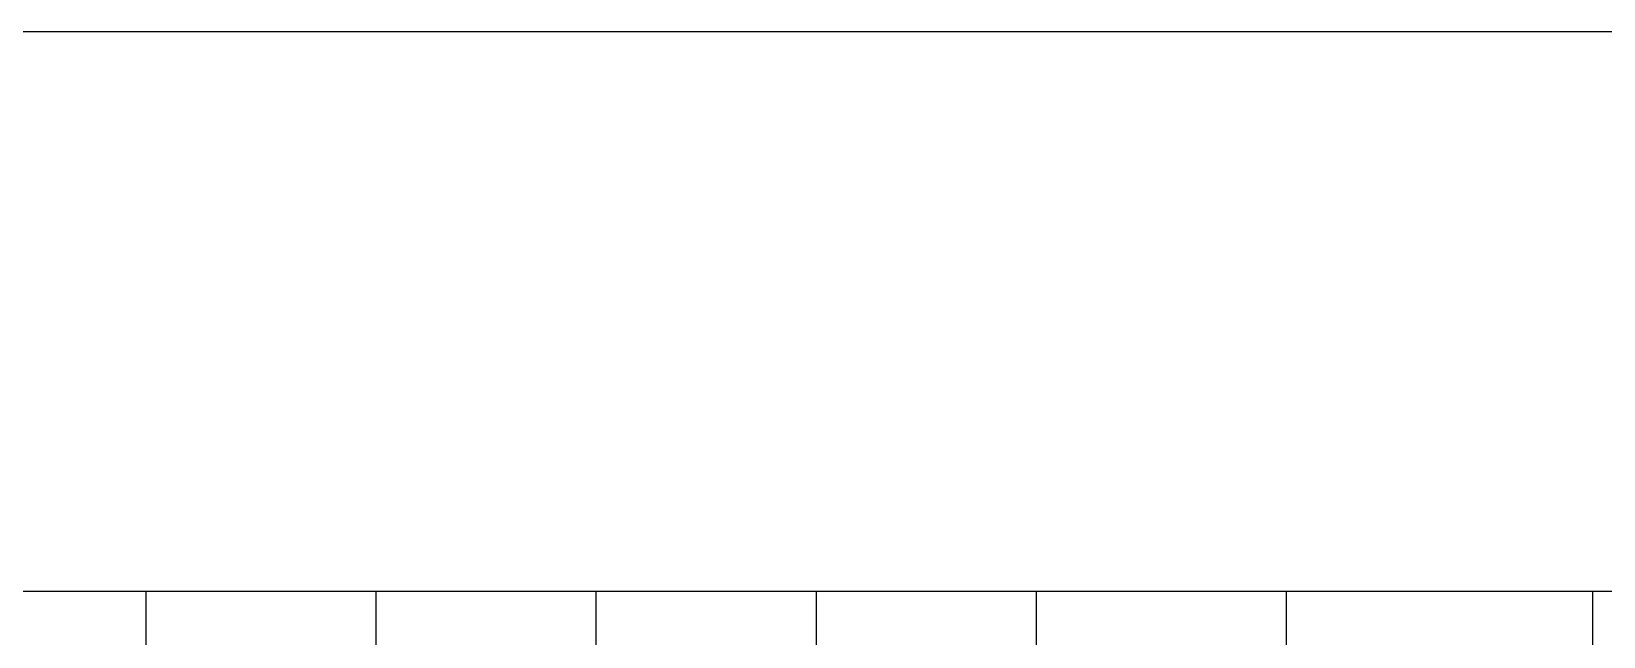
# Model space of a CAD drawing. Header units: millimetres. Extents: x -39468 to 212532, y -94717 to 83483.
# Drawn here: x 34286 to 112860, y 53229 to 83483 of the extents above; entities that cross this region are included whole.
import ezdxf

# ---------------------------------------------------------------- set-up
doc = ezdxf.new("R2010")
doc.units = ezdxf.units.MM
doc.header["$LTSCALE"] = 300
doc.header["$MEASUREMENT"] = 0
doc.linetypes.add('주단면도-1$0$STD_CENTER', pattern=[66, 60, -2, 2, -2])
doc.layers.add('Defpoint', color=161, linetype='CONTINUOUS', plot=False)
doc.layers.add('주단면도-1$0$A-ST-AXIS-CEN', color=252, linetype='주단면도-1$0$STD_CENTER')

msp = doc.modelspace()

# ---------------------------------------------------------------- linework, layer by layer
at = {"layer": 'Defpoint'}
for points in [[(-39468, 83483), (212532, 83483), (212532, -94717), (-39468, -94717)], [(-39468, 83483), (212532, 83483), (212532, -94717), (-39468, -94717)], [(0, 55500), (153521, 55500), (153521, 0), (0, 0)]]:
    msp.add_lwpolyline(points, close=True, dxfattribs=at)
at = {"layer": '주단면도-1$0$A-ST-AXIS-CEN', "linetype": 'Continuous'}
for p, q in [((40000, 55500), (40000, 0)), ((51500, 55500), (51500, 0)), ((62500, 55500), (62500, 0)), ((73500, 55500), (73500, 0)), ((84500, 55500), (84500, 0)), ((84500, 55500), (84500, 0)), ((97000, 55500), (97000, 0)), ((112300, 55500), (112300, 0))]:
    msp.add_line(p, q, dxfattribs=at)

doc.saveas('drawing.dxf')
